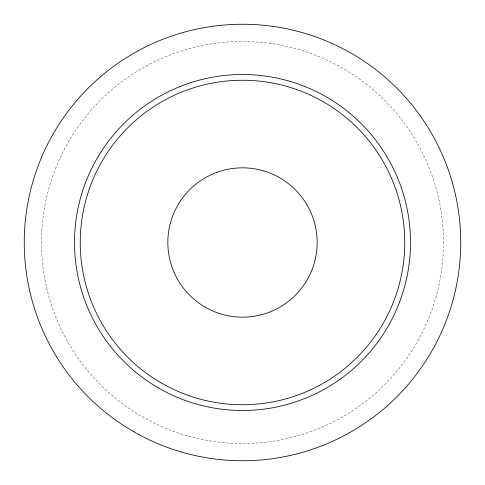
<?xml version="1.0" encoding="UTF-8"?>
<svg xmlns="http://www.w3.org/2000/svg" width="485" height="485" viewBox="0 0 485 485"><rect width="100%" height="100%" fill="white"/><g stroke="black" fill="none" stroke-linecap="round" stroke-linejoin="round"><path stroke-width="0.36" stroke-dasharray="2.42 1.82" d="M141.99 416.591A201.02 201.02 0 0 0 443.52 242.5A201.02 201.02 0 0 0 141.99 68.409A201.02 201.02 0 0 0 141.99 416.591"/><path stroke-width="0.73" d="M133.375 431.511A218.25 218.25 0 0 0 460.75 242.5A218.25 218.25 0 0 0 133.375 53.489A218.25 218.25 0 0 0 133.375 431.511M158.504 387.988A167.998 167.998 0 0 0 410.498 242.5A167.998 167.998 0 0 0 158.504 97.012A167.998 167.998 0 0 0 158.504 387.988M205.167 307.163A74.666 74.666 0 0 0 317.166 242.5A74.666 74.666 0 0 0 205.167 177.837A74.666 74.666 0 0 0 205.167 307.163M161.372 383.017A162.251 162.251 0 0 0 404.751 242.5A162.251 162.251 0 0 0 161.372 101.983A162.251 162.251 0 0 0 161.372 383.017"/></g></svg>
